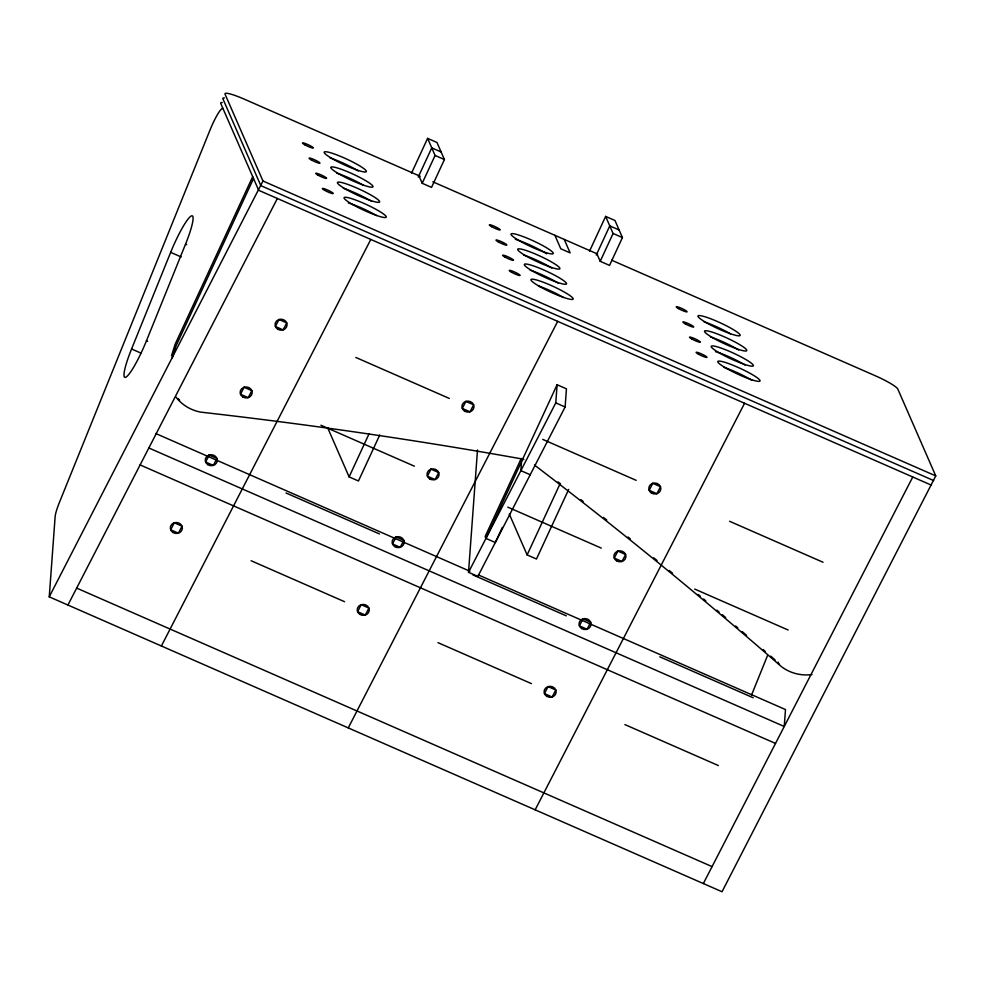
<?xml version="1.0" encoding="UTF-8"?>
<svg xmlns="http://www.w3.org/2000/svg" width="985" height="985" viewBox="0 0 985 985"><rect width="100%" height="100%" fill="white"/><g stroke="black" fill="none" stroke-linecap="round" stroke-linejoin="round"><path stroke-width="1.48" d="M611.66 260.2L874.939 375.593A23.209 3.127 24.8 0 1 897.827 389.087L935.75 475.903L722.03 891.745L49.25 596.848L55.135 516.682A20.636 3.066 -66.3 0 1 59.531 502.128L210.15 129.7A20.636 3.066 -66.3 0 1 223.066 108.769M502.301 527.418L495.307 542.513L485.962 538.413L557.104 384.741L566.449 388.829L565.119 406.99L477.86 576.385L468.515 572.297L477.503 449.985M521.767 458.419L520.868 470.645L530.213 474.745M468.515 572.297L555.774 402.89L557.104 384.741M171.464 355.905L175.231 344.011L252.714 176.635M172.301 357.801L176.056 345.907L253.539 178.531M131.571 348.986L170.664 252.345A35.374 5.27 -66.3 0 1 191.115 216.06A35.374 5.27 -66.3 0 1 185.525 244.181L146.445 340.822A35.374 5.27 -66.3 0 1 125.981 377.12A35.374 5.27 -66.3 0 1 131.571 348.986L140.917 353.086M751.555 695.016L767.66 655.21M420.189 176.266L244.206 99.128A23.209 3.127 24.8 0 0 225.048 94.191L262.97 181.006L49.25 596.848M411.533 173.126L427.613 138.368L436.958 142.468L444.42 159.545L431.541 187.384L422.196 183.284L418.884 175.699M418.243 177.054L431.762 147.861L441.108 151.961M422.196 183.284L435.075 155.458L427.613 138.368M379.73 435.025L358.454 480.988L349.121 476.888L369.104 433.72M589.547 251.15L605.627 216.404L614.972 220.492L622.434 237.57L609.543 265.408L600.21 261.308L596.885 253.724M596.257 255.078L609.777 225.885L619.122 229.985M600.21 261.308L613.089 233.482L605.627 216.404M521.213 458.579L485.137 536.517L485.962 538.413M568.702 489.373L536.468 559.012L527.123 554.912L560.009 483.894M67.94 605.036L277.364 198.477M161.38 646L370.803 239.441M348.259 727.915L557.695 321.356M535.15 809.83L744.574 403.271M703.339 883.557L912.763 476.999M523.86 459.601L522.69 459.084C415.965 439.963 308.613 424.363 200.878 412.149A41.272 40.434 -23.6 0 1 175.81 396.918M435.075 155.458L444.42 159.545M613.089 233.482L622.434 237.57M432.858 181.819L597.587 254.031M262.97 181.006L935.75 475.903M933.608 480.545L260.828 185.648L222.905 98.82A23.209 3.127 24.8 0 1 224.395 97.897M931.453 485.186L258.673 190.29L220.751 103.462A23.209 3.127 24.8 0 1 222.241 102.526M555.774 402.89L565.119 406.99M185.525 244.181L186.694 244.699M170.664 252.345L181.166 256.962M355.831 357.457L449.271 398.42M542.71 439.372L636.15 480.335M729.589 521.287L823.029 562.25M146.445 340.822L147.615 341.339M320.925 425.224L414.365 466.176M507.804 507.14L601.244 548.091M694.684 589.055L788.135 630.006M155.728 433.511L469.907 571.226M478.353 574.932L785.488 709.557L784.245 726.487L148.846 447.978M286.019 492.98L379.459 533.944M472.898 574.895L566.338 615.859M659.79 656.81L753.229 697.774M140.116 464.92L775.515 743.429M251.113 560.736L344.553 601.7M437.993 642.663L531.432 683.615M624.884 724.578L718.324 765.53M76.67 588.107L712.069 866.615M534.473 465.055C618.974 529.499 701.295 596.787 781.4 666.611A41.272 40.434 -23.6 0 0 812.022 674.528M558.015 481.874L560.44 483.746M580.916 499.678L583.157 501.451M603.386 517.384L606.76 520.055M628.036 537.034L630.265 538.832M653.695 557.793L657.044 560.514M669.271 570.524L672.607 573.258M698.106 594.386L700.31 596.233M703.635 599.003L705.839 600.862M716.883 610.134L719.099 611.993M722.399 614.788L725.699 617.583M735.623 625.992L737.814 627.864M742.21 631.619L746.605 635.374M763.067 649.521L765.259 651.417M770.726 656.158L775.109 659.962M564.245 239.417L570.118 252.874L560.785 248.774L554.9 235.316M509.294 514.084L527.123 554.912M327.586 427.613L349.121 476.888M779.455 664.062A35.374 5.27 -66.3 0 1 778.113 662.105M330.061 157.895A23.209 3.127 24.8 0 1 358.269 170.971M515.315 239.306A23.209 3.127 24.8 0 1 546.589 253.798M703.832 321.726A23.209 3.127 24.8 0 1 730.439 333.841M710.456 336.907A23.209 3.127 24.8 0 1 738.676 349.983M523.577 254.992A23.209 3.127 24.8 0 1 551.785 268.068M336.698 173.077A23.209 3.127 24.8 0 1 363.305 185.192M715.455 351.583A23.209 3.127 24.8 0 1 745.3 365.164M530.201 270.173A23.209 3.127 24.8 0 1 558.421 283.249M343.322 188.258A23.209 3.127 24.8 0 1 371.53 201.334M348.321 202.935A23.209 3.127 24.8 0 1 376.565 215.555M538.586 285.945A23.209 3.127 24.8 0 1 563.445 297.47M723.716 367.27A23.209 3.127 24.8 0 1 751.937 380.345M179.627 400.132A41.272 40.434 -23.6 0 1 177.977 398.506M174.296 522.776L170.688 529.782L178.42 533.168L182.028 526.162L174.296 522.776M209.202 455.021L205.594 462.027L213.326 465.412L216.934 458.407L209.202 455.021M244.108 387.265L240.5 394.259L248.232 397.644L251.84 390.651L244.108 387.265M279.014 319.497L275.406 326.503L283.126 329.889L286.733 322.883L279.014 319.497M361.187 604.692L357.58 611.697L365.3 615.083L368.907 608.077L361.187 604.692M396.093 536.936L392.486 543.942L400.206 547.328L403.813 540.322L396.093 536.936M430.987 469.18L427.379 476.174L435.111 479.56L438.719 472.566L430.987 469.18M465.893 401.412L462.285 408.418L470.017 411.804L473.625 404.798L465.893 401.412M548.066 686.607L544.459 693.612L552.191 696.998L555.799 689.992L548.066 686.607M582.972 618.851L579.365 625.857L587.085 629.243L590.692 622.237L582.972 618.851M617.878 551.095L614.271 558.089L621.991 561.487L625.598 554.481L617.878 551.095M652.784 483.327L649.177 490.333L656.896 493.719L660.504 486.713L652.784 483.327M698.365 354.12A6.033 0.813 24.8 0 0 707.008 357.395A6.033 0.813 24.8 0 0 699.264 352.987A6.033 0.813 24.8 0 0 698.365 354.12M691.729 338.938A6.033 0.813 24.8 0 0 700.372 342.214A6.033 0.813 24.8 0 0 692.627 337.806A6.033 0.813 24.8 0 0 691.729 338.938M685.104 323.757A6.033 0.813 24.8 0 0 693.736 327.02A6.033 0.813 24.8 0 0 686.003 322.624A6.033 0.813 24.8 0 0 685.104 323.757M678.468 308.576A6.033 0.813 24.8 0 0 687.111 311.839A6.033 0.813 24.8 0 0 679.367 307.443A6.033 0.813 24.8 0 0 678.468 308.576M511.486 272.205A6.033 0.813 24.8 0 0 520.117 275.48A6.033 0.813 24.8 0 0 512.372 271.072A6.033 0.813 24.8 0 0 511.486 272.205M504.849 257.023A6.033 0.813 24.8 0 0 513.493 260.299A6.033 0.813 24.8 0 0 505.748 255.891A6.033 0.813 24.8 0 0 504.849 257.023M498.225 241.842A6.033 0.813 24.8 0 0 506.856 245.105A6.033 0.813 24.8 0 0 499.112 240.709A6.033 0.813 24.8 0 0 498.225 241.842M491.589 226.661A6.033 0.813 24.8 0 0 500.232 229.924A6.033 0.813 24.8 0 0 492.488 225.528A6.033 0.813 24.8 0 0 491.589 226.661M324.594 190.29A6.033 0.813 24.8 0 0 333.238 193.565A6.033 0.813 24.8 0 0 325.493 189.157A6.033 0.813 24.8 0 0 324.594 190.29M317.97 175.108A6.033 0.813 24.8 0 0 326.601 178.383A6.033 0.813 24.8 0 0 318.869 173.976A6.033 0.813 24.8 0 0 317.97 175.108M311.334 159.927A6.033 0.813 24.8 0 0 319.977 163.19A6.033 0.813 24.8 0 0 312.233 158.794A6.033 0.813 24.8 0 0 311.334 159.927M304.71 144.746A6.033 0.813 24.8 0 0 313.341 148.009A6.033 0.813 24.8 0 0 305.596 143.613A6.033 0.813 24.8 0 0 304.71 144.746M333.041 159.139A23.209 3.127 24.8 0 0 366.285 171.71A23.209 3.127 24.8 0 0 336.488 154.768A23.209 3.127 24.8 0 0 333.041 159.139M519.92 241.054A23.209 3.127 24.8 0 0 553.164 253.625A23.209 3.127 24.8 0 0 523.38 236.683A23.209 3.127 24.8 0 0 519.92 241.054M706.811 322.969A23.209 3.127 24.8 0 0 740.055 335.54A23.209 3.127 24.8 0 0 710.259 318.598A23.209 3.127 24.8 0 0 706.811 322.969M713.436 338.15A23.209 3.127 24.8 0 0 746.679 350.722A23.209 3.127 24.8 0 0 716.895 333.78A23.209 3.127 24.8 0 0 713.436 338.15M526.556 256.235A23.209 3.127 24.8 0 0 559.8 268.806A23.209 3.127 24.8 0 0 530.004 251.864A23.209 3.127 24.8 0 0 526.556 256.235M339.677 174.32A23.209 3.127 24.8 0 0 372.921 186.891A23.209 3.127 24.8 0 0 343.125 169.949A23.209 3.127 24.8 0 0 339.677 174.32M720.072 353.332A23.209 3.127 24.8 0 0 753.316 365.903A23.209 3.127 24.8 0 0 723.519 348.961A23.209 3.127 24.8 0 0 720.072 353.332M533.193 271.417A23.209 3.127 24.8 0 0 566.437 283.988A23.209 3.127 24.8 0 0 536.64 267.046A23.209 3.127 24.8 0 0 533.193 271.417M346.301 189.502A23.209 3.127 24.8 0 0 379.545 202.073A23.209 3.127 24.8 0 0 349.749 185.131A23.209 3.127 24.8 0 0 346.301 189.502M352.938 204.683A23.209 3.127 24.8 0 0 386.182 217.254A23.209 3.127 24.8 0 0 356.385 200.312A23.209 3.127 24.8 0 0 352.938 204.683M539.817 286.598A23.209 3.127 24.8 0 0 573.061 299.169A23.209 3.127 24.8 0 0 543.264 282.227A23.209 3.127 24.8 0 0 539.817 286.598M726.696 368.513A23.209 3.127 24.8 0 0 759.952 381.084A23.209 3.127 24.8 0 0 730.156 364.142A23.209 3.127 24.8 0 0 726.696 368.513M651.417 493.017A6.033 5.491 4.2 0 0 660.849 489.04A6.033 5.491 4.2 0 0 652.255 483.524A6.033 5.491 4.2 0 0 651.417 493.017M464.538 411.102A6.033 5.491 4.2 0 0 473.97 407.125A6.033 5.491 4.2 0 0 465.363 401.609A6.033 5.491 4.2 0 0 464.538 411.102M277.647 329.187A6.033 5.491 4.2 0 0 287.078 325.21A6.033 5.491 4.2 0 0 278.484 319.694A6.033 5.491 4.2 0 0 277.647 329.187M242.741 396.943A6.033 5.491 4.2 0 0 252.172 392.966A6.033 5.491 4.2 0 0 243.578 387.462A6.033 5.491 4.2 0 0 242.741 396.943M429.632 478.858A6.033 5.491 4.2 0 0 439.064 474.881A6.033 5.491 4.2 0 0 430.457 469.377A6.033 5.491 4.2 0 0 429.632 478.858M616.511 560.773A6.033 5.491 4.2 0 0 625.943 556.796A6.033 5.491 4.2 0 0 617.349 551.292A6.033 5.491 4.2 0 0 616.511 560.773M207.847 464.698A6.033 5.491 4.2 0 0 217.279 460.734A6.033 5.491 4.2 0 0 208.672 455.218A6.033 5.491 4.2 0 0 207.847 464.698M394.726 546.613A6.033 5.491 4.2 0 0 404.158 542.649A6.033 5.491 4.2 0 0 395.564 537.133A6.033 5.491 4.2 0 0 394.726 546.613M581.606 628.529A6.033 5.491 4.2 0 0 591.037 624.564A6.033 5.491 4.2 0 0 582.443 619.048A6.033 5.491 4.2 0 0 581.606 628.529M546.7 696.296A6.033 5.491 4.2 0 0 556.131 692.32A6.033 5.491 4.2 0 0 547.537 686.804A6.033 5.491 4.2 0 0 546.7 696.296M359.82 614.381A6.033 5.491 4.2 0 0 369.252 610.404A6.033 5.491 4.2 0 0 360.658 604.888A6.033 5.491 4.2 0 0 359.82 614.381M172.941 532.466A6.033 5.491 4.2 0 0 182.373 528.489A6.033 5.491 4.2 0 0 173.766 522.973A6.033 5.491 4.2 0 0 172.941 532.466"/></g></svg>
